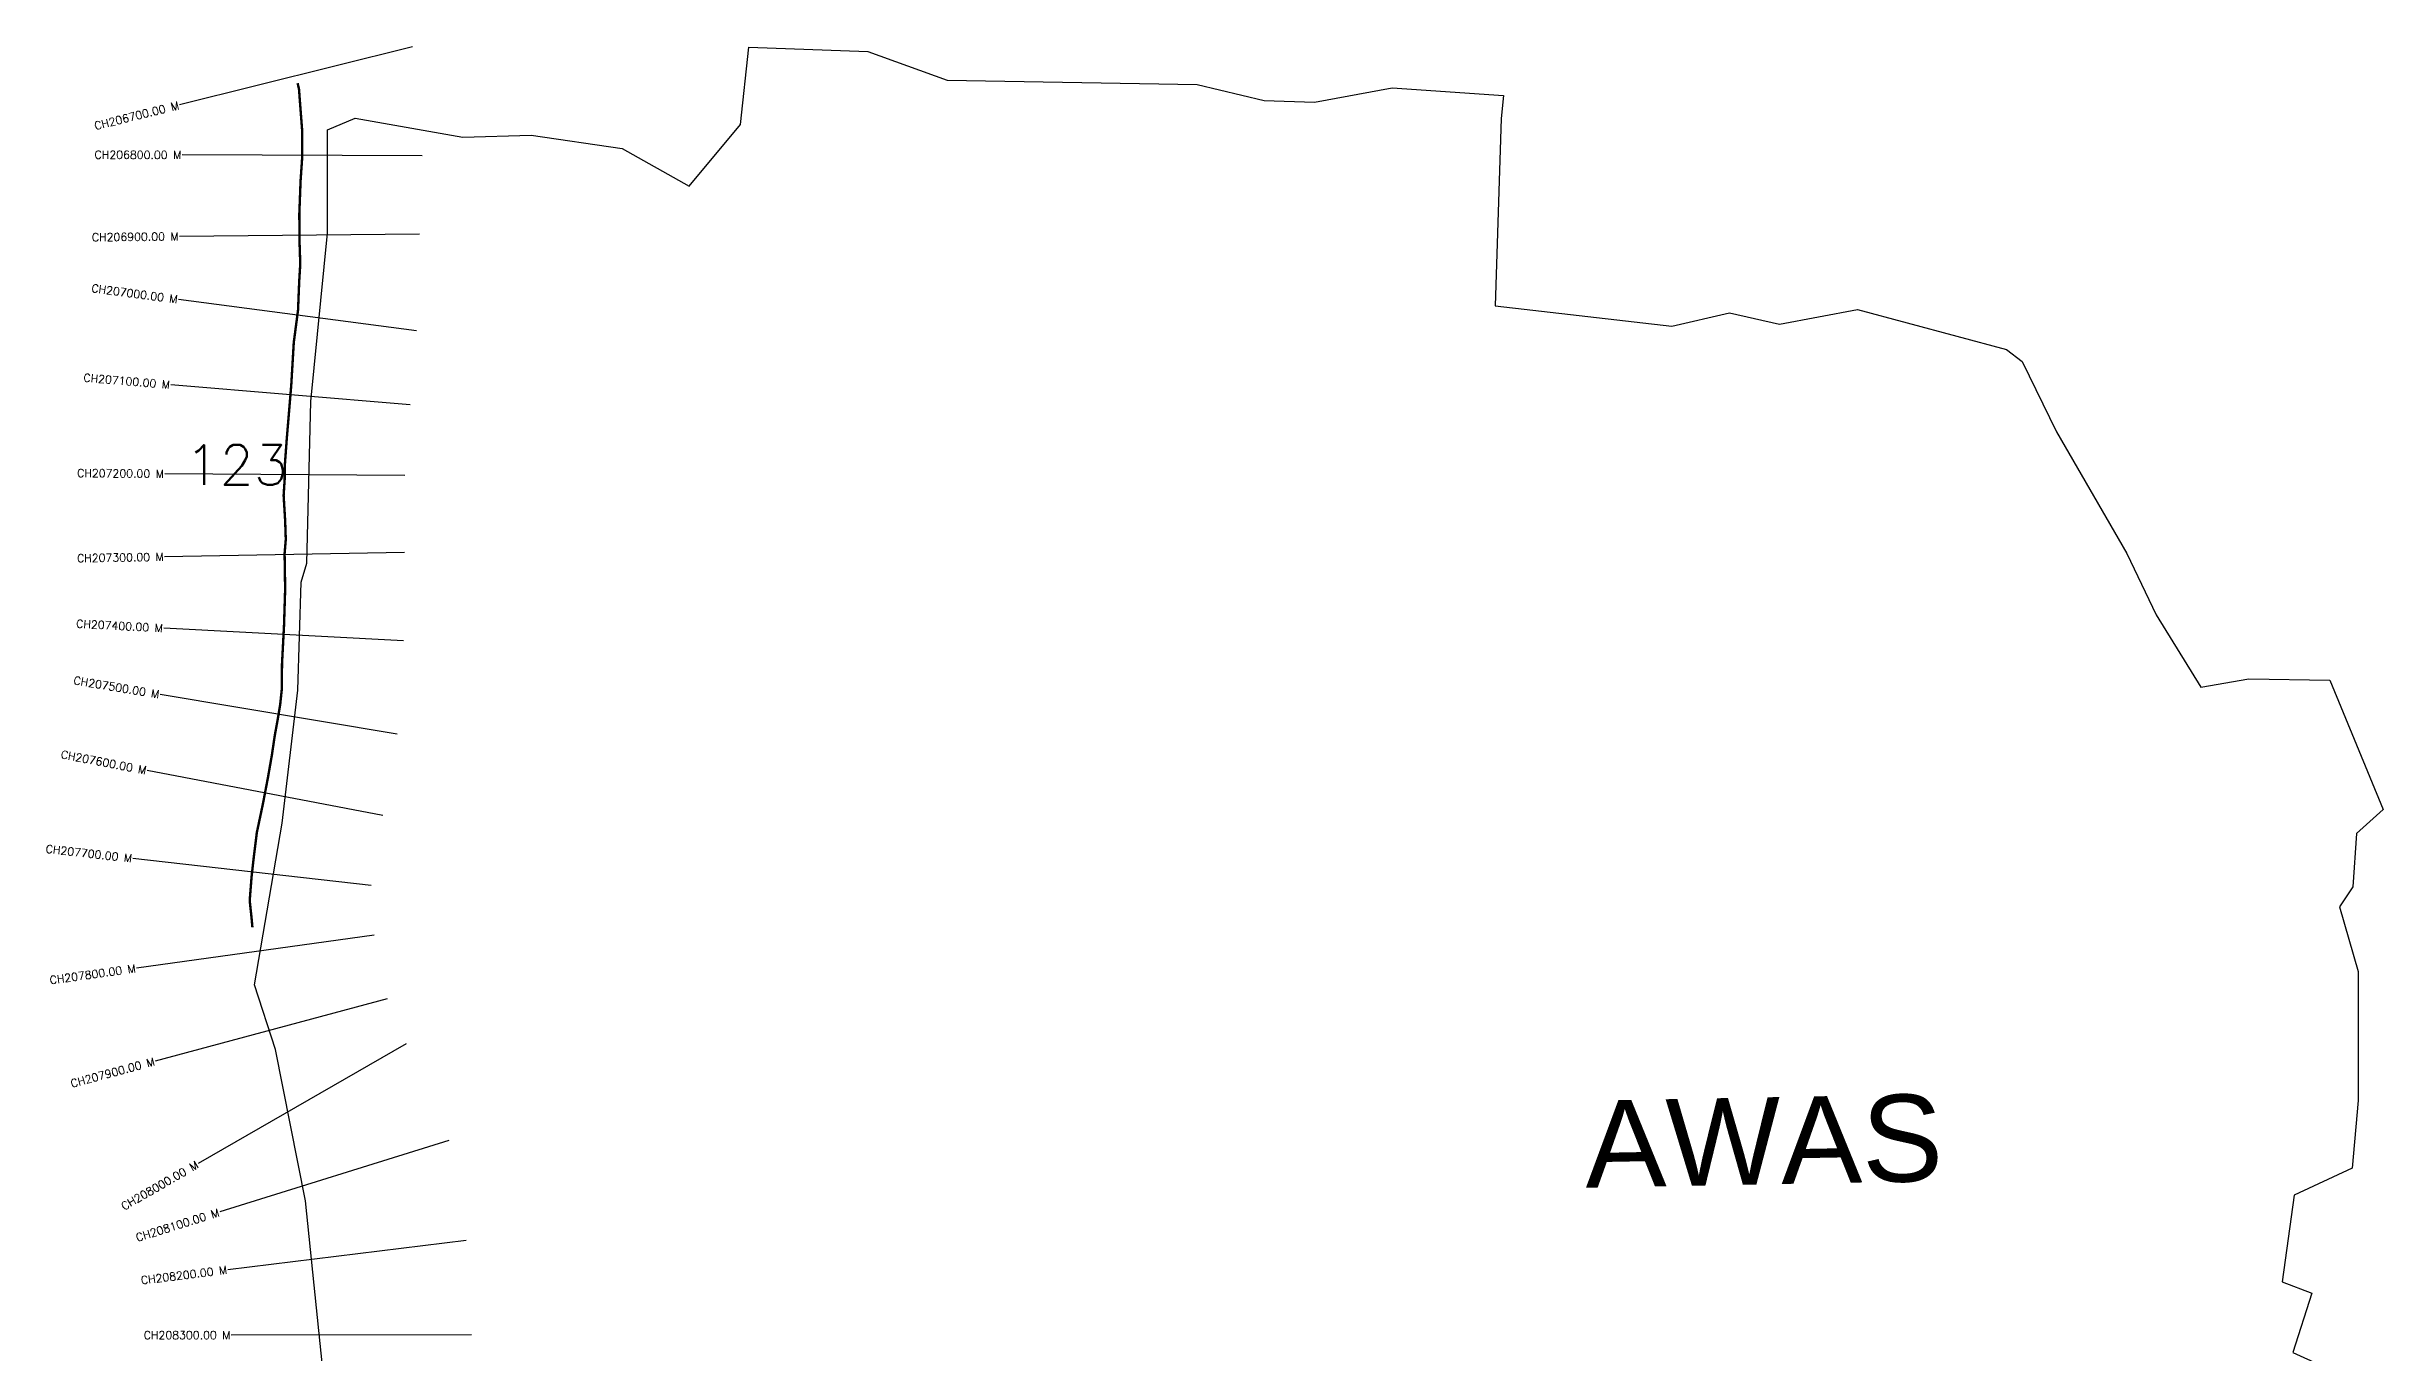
# Model space of a CAD drawing. Header units: metres. Extents: x 274518 to 277438, y 2074773 to 2078048.
# Drawn here: x 274518 to 277438, y 2076416 to 2078048 of the extents above; entities that cross this region are included whole.
import ezdxf
from ezdxf.enums import TextEntityAlignment as Align

# ---------------------------------------------------------------- set-up
doc = ezdxf.new("R2010")
doc.units = ezdxf.units.M
doc.header["$MEASUREMENT"] = 0
for name, color, linetype in [('ARTIFICIALLY PROTECTED', 4, 'Continuous'), ('CS', 134, 'Continuous'), ('CSMark', 6, 'Continuous'), ('village', 3, 'Continuous'), ('VILLAGE NAME', 250, 'Continuous')]:
    doc.layers.add(name, color=color, linetype=linetype)
doc.styles.get("Standard").update_dxf_attribs({"font": 'simplex.shx'})

msp = doc.modelspace()

# ---------------------------------------------------------------- linework, layer by layer
at = {"layer": 'ARTIFICIALLY PROTECTED', "const_width": 3, "flags": 128}
msp.add_lwpolyline([(274831.3, 2078002.2), (274833, 2077994.8), (274837.1, 2077941.1), (274836.9, 2077907.9), (274835, 2077880.4), (274833.4, 2077838.4), (274833.8, 2077800.1), (274834.6, 2077776.4), (274833.3, 2077755.1), (274831.8, 2077718.5), (274826.5, 2077678.3), (274823.3, 2077624.3), (274817.8, 2077558.7), (274815.3, 2077524.9), (274815.1, 2077507), (274813.8, 2077486.9), (274815.7, 2077455.7), (274816.5, 2077431.9), (274815, 2077414), (274815.3, 2077397.6), (274815.7, 2077369.3), (274814.3, 2077324.6), (274811.8, 2077276.8), (274811.4, 2077243.7), (274809.5, 2077225.6), (274807.5, 2077213.7), (274806.5, 2077207.5), (274802.8, 2077187.3), (274799.1, 2077162.4), (274794.2, 2077134.4), (274787.9, 2077101.4), (274780.3, 2077065.6), (274776, 2077030.7), (274773.8, 2077010.9), (274771.4, 2076980.6), (274773.6, 2076960.2), (274773.6, 2076960.2), (274774.8, 2076947.2)], dxfattribs=at)
at = {"layer": 'CS'}
for p, q in [((274974.7, 2078047.8), (274683.7, 2077975)), ((274986.9, 2077911.4), (274687, 2077912.5)), ((274983.6, 2077813.5), (274683.6, 2077810.7)), ((274979.7, 2077692.6), (274682.3, 2077731.9)), ((274971.8, 2077600.1), (274672.8, 2077625.2)), ((274965.2, 2077511.8), (274665.2, 2077514)), ((274965, 2077415.8), (274665, 2077410.4)), ((274963.5, 2077305.3), (274663.9, 2077321)), ((274955.5, 2077188.8), (274659.5, 2077238.1)), ((274937.8, 2077086.8), (274643.2, 2077143.1)), ((274923.4, 2076999.5), (274625.3, 2077033.2)), ((274927, 2076937.6), (274629.9, 2076896.2)), ((274943.1, 2076857.9), (274653.4, 2076780)), ((274966.9, 2076801.8), (274706.9, 2076652.1)), ((275020.4, 2076680.7), (274733.9, 2076591.5)), ((275041.8, 2076555.9), (274744.1, 2076519.3)), ((275048.4, 2076437.9), (274748.4, 2076437.6))]:
    msp.add_line(p, q, dxfattribs=at)
at = {"layer": 'village', "color": 6}
for points in [[(274831.6, 2077243.8, 0), (274835.9, 2077378.5, 0), (274842.9, 2077402.5, 0), (274847.6, 2077604.3, 0), (274868.5, 2077814.7, 0), (274868.5, 2077943.9, 0), (274903.1, 2077958.7, 0), (275037.8, 2077934.9, 0), (275123.3, 2077937.4, 0), (275236.7, 2077920.5, 0), (275320.5, 2077873.4, 0), (275384.8, 2077950.4, 0), (275395.3, 2078047.2, 0), (275543.7, 2078041.8, 0), (275643.2, 2078005.8, 0), (275955.4, 2078000.4, 0), (276039, 2077980.6, 0)], [(276039, 2077980.6, 0), (276101.9, 2077978.5, 0), (276199.1, 2077996.3, 0), (276338.2, 2077986.7, 0), (276335.5, 2077958.3, 0), (276327.7, 2077723.9, 0), (276548.5, 2077698.7, 0), (276620.6, 2077715.3, 0), (276683.1, 2077701.1, 0), (276780.7, 2077719.4, 0), (276966.9, 2077669.2, 0), (276986.3, 2077654.4, 0), (277029.5, 2077566.3, 0), (277117.3, 2077414.4, 0), (277154.1, 2077337.9, 0), (277209.7, 2077247.3, 0), (277269.7, 2077257.6, 0), (277370.8, 2077256.3, 0), (277437.7, 2077094.5, 0)], [(274897.5, 2076058.4, 0), (274841, 2076605.5, 0), (274803.8, 2076794.4, 0), (274777.3, 2076875.2, 0), (274812, 2077077.2, 0), (274831.6, 2077243.8, 0)], [(277437.7, 2077094.5, 0), (277404.2, 2077064.3, 0), (277399.8, 2076997.7, 0), (277383.1, 2076972.8, 0), (277406.5, 2076892.1, 0), (277406.3, 2076730.9, 0), (277398.7, 2076646.2, 0), (277326.3, 2076612.5, 0), (277311.3, 2076504.2, 0), (277348.3, 2076489.8, 0), (277324.5, 2076416, 0), (277360.6, 2076399.7, 0)]]:
    msp.add_polyline3d(points, dxfattribs=at)

# ---------------------------------------------------------------- texts
at = {"insert": (274690.8, 2077550.1), "char_height": 50, "attachment_point": 1}
msp.add_mtext_dynamic_manual_height_columns('123', width=84.374, gutter_width=1, heights=[74.2], dxfattribs=at)
at = {"layer": 'CSMark'}
for s, rotation, p in [('CH206700.00 M', 14.0411, (274682.7, 2077974.8)), ('CH206800.00 M', 359.7849, (274686, 2077912.5)), ('CH206900.00 M', 0.5231, (274682.6, 2077810.7)), ('CH207000.00 M', 352.4644, (274681.3, 2077732)), ('CH207100.00 M', 355.2147, (274671.8, 2077625.3)), ('CH207200.00 M', 359.5775, (274664.2, 2077514.1)), ('CH207300.00 M', 1.0368, (274664, 2077410.4)), ('CH207400.00 M', 356.9873, (274662.9, 2077321.1)), ('CH207500.00 M', 350.5476, (274658.5, 2077238.3)), ('CH207600.00 M', 349.17, (274642.2, 2077143.3)), ('CH207700.00 M', 353.5389, (274624.4, 2077033.3)), ('CH207800.00 M', 7.9294, (274628.9, 2076896)), ('CH207900.00 M', 15.0478, (274652.5, 2076779.8)), ('CH208000.00 M', 29.9231, (274706, 2076651.6)), ('CH208100.00 M', 17.2943, (274733, 2076591.2)), ('CH208200.00 M', 7.007, (274743.1, 2076519.2)), ('CH208300.00 M', 0.0629, (274747.4, 2076437.6))]:
    msp.add_text(s, height=10, rotation=rotation, dxfattribs=at).set_placement(p, align=Align.MIDDLE_RIGHT)
at = {"layer": 'VILLAGE NAME', "insert": (276438.9, 2076730.4), "char_height": 108.748, "attachment_point": 1, "rotation": 1.1028}
msp.add_mtext_dynamic_manual_height_columns('{\\fArial|b0|i0|c0|p34;AWAS}', width=726.929, gutter_width=543.7, heights=[0], dxfattribs=at)

doc.saveas('drawing.dxf')
